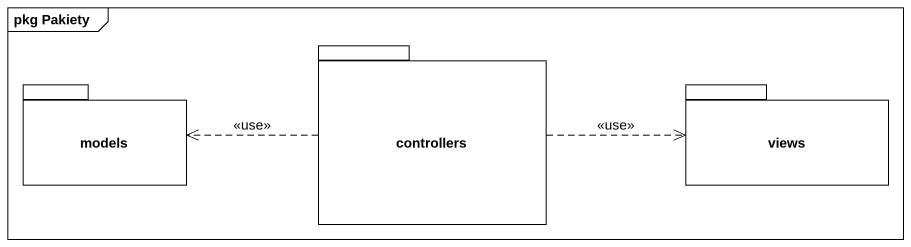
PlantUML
@startuml
mainframe pkg Pakiety
package controllers {
}
package models {
}
package views {
}
controllers .left.> models : <<use>>
controllers .right.> views : <<use>>
@enduml
